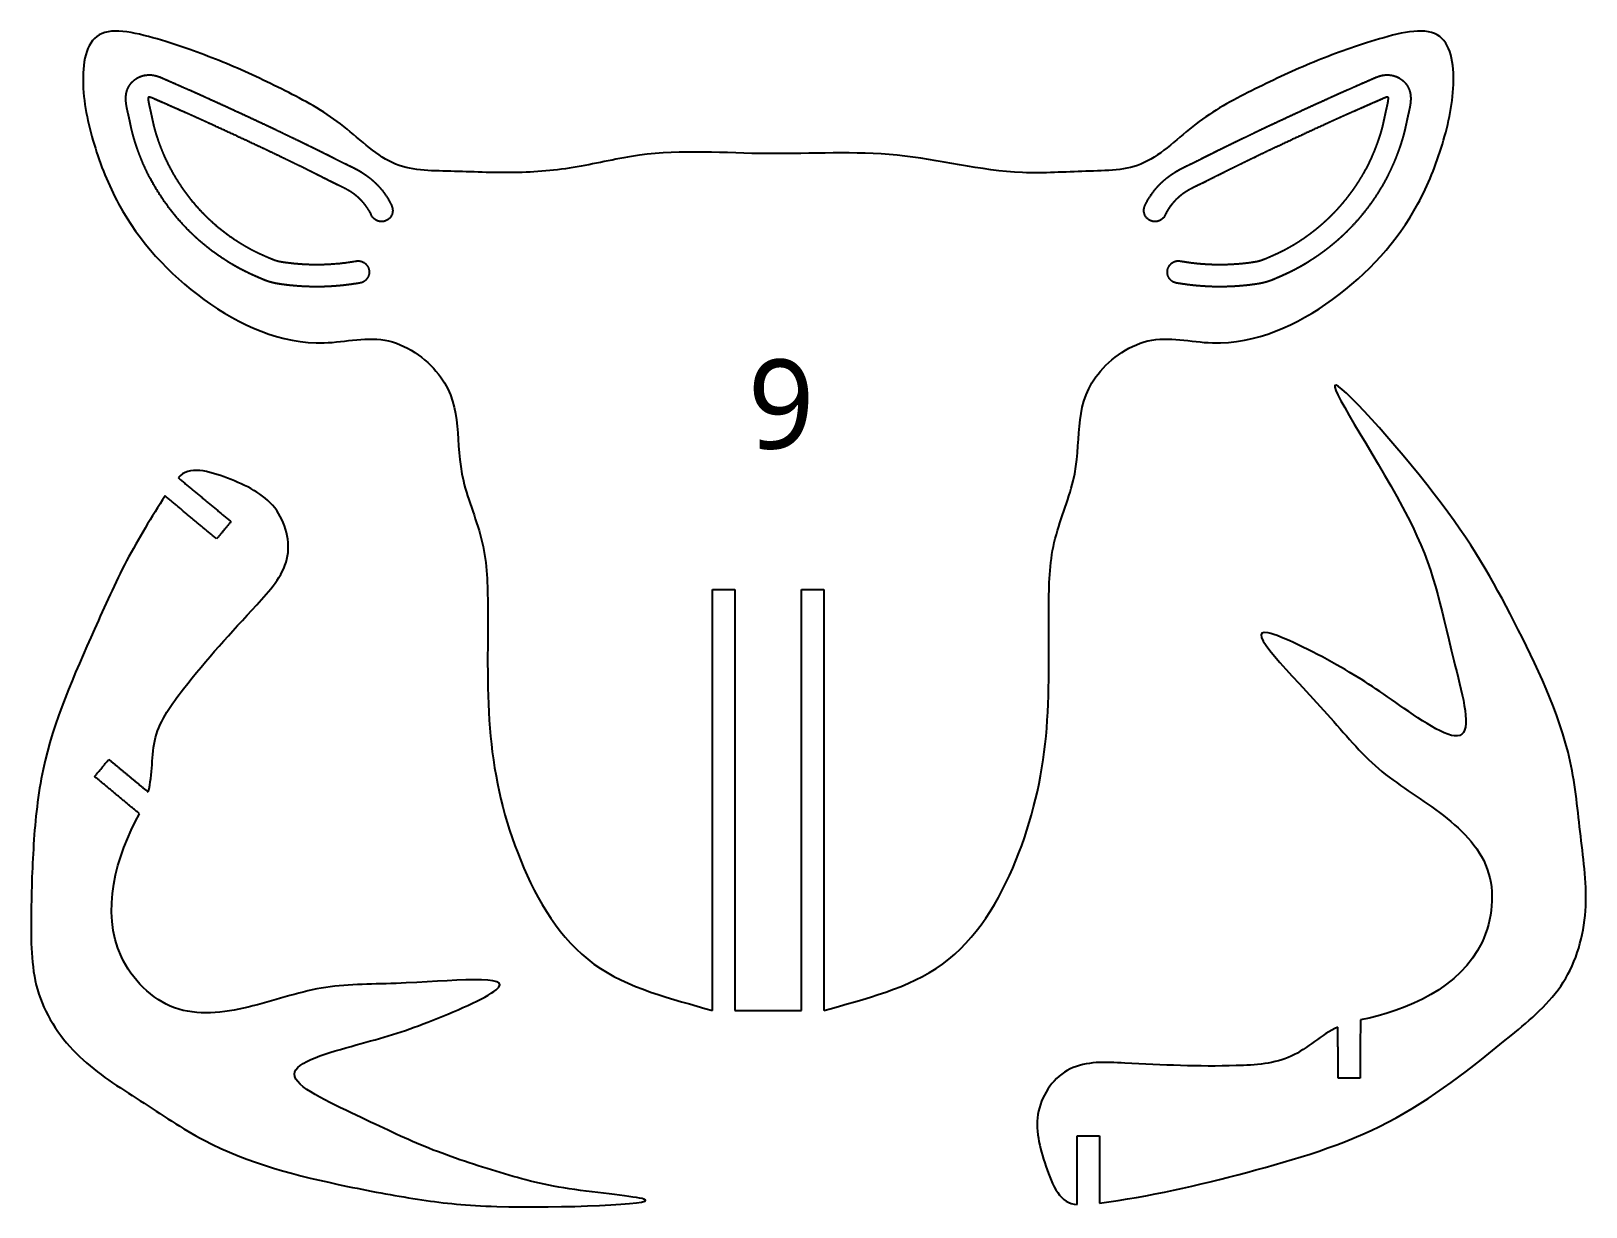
# Model space of a CAD drawing. Header units: millimetres. Extents: x 232 to 4286, y 183 to 663.
# Drawn here: x 3074.4 to 3422.8, y 295.2 to 558.6 of the extents above; entities that cross this region are included whole.
import ezdxf

# ---------------------------------------------------------------- set-up
doc = ezdxf.new("R2010")
doc.units = ezdxf.units.MM
doc.header["$MEASUREMENT"] = 0
doc.layers.add('Default', color=7, linetype='Continuous', true_color=0x000000)

msp = doc.modelspace()

# ---------------------------------------------------------------- linework, layer by layer
at = {"layer": 'Default'}
for points, knots in [([(3252.05, 339.17), (3261.19, 341.86), (3271.1, 344.12), (3278.65, 349.6), (3286.2, 355.08), (3291.39, 363.78), (3295.06, 372.79), (3298.74, 381.81), (3300.91, 391.15), (3301.82, 400.69), (3302.73, 410.22), (3302.4, 419.95), (3302.44, 429.63), (3302.46, 434.47), (3302.57, 439.31), (3303.67, 444.06), (3304.78, 448.81), (3306.87, 453.48), (3307.9, 457.84), (3309.98, 466.56), (3307.83, 474.04), (3312.99, 481.13), (3315.58, 484.68), (3319.99, 488.14), (3324.66, 489.2), (3329.32, 490.27), (3334.25, 488.94), (3339.09, 488.78), (3348.77, 488.45), (3358.09, 492.75), (3366.04, 498.51), (3373.98, 504.28), (3380.56, 511.5), (3385.14, 519.9), (3387.43, 524.1), (3389.22, 528.59), (3390.63, 533.27), (3392.04, 537.95), (3393.07, 542.83), (3393.13, 547.51), (3393.18, 552.18), (3392.26, 556.66), (3388.88, 558.08), (3385.49, 559.5), (3379.64, 557.85), (3374.6, 556.26), (3369.56, 554.67), (3365.33, 553.15), (3360.99, 551.34), (3356.64, 549.52), (3352.18, 547.42), (3347.86, 545.25), (3343.53, 543.08), (3339.34, 540.84), (3335.43, 537.83), (3331.51, 534.81), (3327.87, 531.02), (3323.84, 529.15), (3319.81, 527.29), (3315.38, 527.36), (3310.75, 527.22), (3306.11, 527.08), (3301.28, 526.73), (3296.53, 526.92), (3287.03, 527.31), (3277.88, 529.88), (3268.45, 530.82), (3259.02, 531.76), (3249.31, 531.08), (3239.58, 531.17), (3229.85, 531.26), (3220.11, 532.11), (3210.71, 530.82), (3206.01, 530.17), (3201.4, 528.99), (3196.75, 528.2), (3192.09, 527.4), (3187.4, 526.99), (3182.64, 526.92), (3177.87, 526.85), (3173.05, 527.11), (3168.42, 527.22), (3163.79, 527.33), (3159.36, 527.28), (3155.32, 529.15), (3151.29, 531.03), (3147.65, 534.81), (3143.73, 537.83), (3139.82, 540.84), (3135.63, 543.08), (3131.31, 545.25), (3126.98, 547.42), (3122.52, 549.52), (3118.18, 551.34), (3113.83, 553.15), (3109.6, 554.67), (3104.56, 556.26), (3099.52, 557.84), (3093.67, 559.49), (3090.29, 558.08), (3086.9, 556.66), (3085.98, 552.18), (3086.03, 547.51), (3086.09, 542.83), (3087.12, 537.96), (3088.53, 533.27), (3089.94, 528.59), (3091.73, 524.1), (3094.02, 519.9), (3098.6, 511.5), (3105.18, 504.28), (3113.13, 498.51), (3121.07, 492.75), (3130.39, 488.45), (3140.07, 488.78), (3144.91, 488.94), (3149.84, 490.27), (3154.51, 489.2), (3159.18, 488.14), (3163.59, 484.68), (3166.17, 481.13), (3171.33, 474.04), (3169.18, 466.56), (3171.26, 457.84), (3172.29, 453.48), (3174.39, 448.81), (3175.49, 444.06), (3176.59, 439.31), (3176.71, 434.47), (3176.73, 429.63), (3176.77, 419.95), (3176.43, 410.22), (3177.34, 400.69), (3178.26, 391.15), (3180.42, 381.81), (3184.1, 372.79), (3187.78, 363.78), (3192.96, 355.08), (3200.51, 349.6), (3208.06, 344.12), (3217.97, 341.85), (3227.11, 339.17)], [94.384442, 94.384442, 94.384442, 94.384442, 94.415692, 94.415692, 94.415692, 94.446942, 94.446942, 94.446942, 94.478192, 94.478192, 94.478192, 94.509442, 94.509442, 94.509442, 94.525067, 94.525067, 94.525067, 94.540692, 94.540692, 94.540692, 94.571942, 94.571942, 94.571942, 94.587567, 94.587567, 94.587567, 94.603192, 94.603192, 94.603192, 94.634442, 94.634442, 94.634442, 94.665692, 94.665692, 94.665692, 94.681317, 94.681317, 94.681317, 94.696942, 94.696942, 94.696942, 94.712567, 94.712567, 94.712567, 94.728192, 94.728192, 94.728192, 94.743817, 94.743817, 94.743817, 94.759442, 94.759442, 94.759442, 94.775067, 94.775067, 94.775067, 94.790692, 94.790692, 94.790692, 94.806317, 94.806317, 94.806317, 94.821942, 94.821942, 94.821942, 94.853192, 94.853192, 94.853192, 94.884442, 94.884442, 94.884442, 94.915692, 94.915692, 94.915692, 94.931317, 94.931317, 94.931317, 94.946942, 94.946942, 94.946942, 94.962567, 94.962567, 94.962567, 94.978192, 94.978192, 94.978192, 94.993817, 94.993817, 94.993817, 95.009442, 95.009442, 95.009442, 95.025067, 95.025067, 95.025067, 95.040692, 95.040692, 95.040692, 95.056317, 95.056317, 95.056317, 95.071942, 95.071942, 95.071942, 95.087567, 95.087567, 95.087567, 95.103192, 95.103192, 95.103192, 95.134442, 95.134442, 95.134442, 95.165692, 95.165692, 95.165692, 95.181317, 95.181317, 95.181317, 95.196942, 95.196942, 95.196942, 95.228192, 95.228192, 95.228192, 95.243817, 95.243817, 95.243817, 95.259442, 95.259442, 95.259442, 95.290692, 95.290692, 95.290692, 95.321942, 95.321942, 95.321942, 95.353192, 95.353192, 95.353192, 95.384442, 95.384442, 95.384442, 95.384442]), ([(3313.79, 296.06), (3324.94, 297.49), (3335.92, 300.05), (3346.82, 302.94), (3357.72, 305.83), (3368.54, 309.03), (3378.42, 314.16), (3388.3, 319.29), (3397.23, 326.34), (3406.01, 333.58), (3410.4, 337.2), (3414.75, 340.87), (3417.72, 345.54), (3420.7, 350.21), (3422.29, 355.89), (3422.69, 361.51), (3423.08, 367.14), (3422.27, 372.71), (3421.62, 378.29), (3420.97, 383.87), (3420.48, 389.45), (3419.28, 394.97), (3416.86, 406.03), (3411.57, 416.87), (3406.72, 426.3), (3401.86, 435.73), (3397.45, 443.75), (3388.82, 454.9), (3380.2, 466.06), (3367.36, 480.36), (3366.53, 479.23), (3365.69, 478.1), (3376.85, 461.55), (3382.9, 449.73), (3388.94, 437.92), (3389.87, 430.84), (3393.21, 417.61), (3394.88, 410.99), (3397.15, 402.83), (3395, 401.08), (3392.84, 399.32), (3386.26, 403.97), (3381.12, 407.55), (3375.98, 411.14), (3372.28, 413.66), (3366.91, 416.67), (3361.54, 419.69), (3354.5, 423.2), (3351.61, 423.81), (3345.85, 425.03), (3356.72, 414.64), (3364.79, 405.62), (3368.82, 401.11), (3372.16, 396.94), (3376.31, 393.4), (3380.45, 389.87), (3385.4, 386.98), (3390.01, 383.52), (3394.61, 380.06), (3398.85, 376.03), (3400.68, 370.89), (3402.5, 365.76), (3401.89, 359.51), (3399.51, 354.47), (3394.73, 344.38), (3382.83, 339.11), (3372.25, 337.1)], [47.834727, 47.834727, 47.834727, 47.834727, 47.897227, 47.897227, 47.897227, 47.959727, 47.959727, 47.959727, 48.022227, 48.022227, 48.022227, 48.053477, 48.053477, 48.053477, 48.084727, 48.084727, 48.084727, 48.115977, 48.115977, 48.115977, 48.147227, 48.147227, 48.147227, 48.209727, 48.209727, 48.209727, 48.272227, 48.272227, 48.272227, 48.334727, 48.334727, 48.334727, 48.397227, 48.397227, 48.397227, 48.459727, 48.459727, 48.459727, 48.490977, 48.490977, 48.490977, 48.522227, 48.522227, 48.522227, 48.553477, 48.553477, 48.553477, 48.584727, 48.584727, 48.584727, 48.647227, 48.647227, 48.647227, 48.678477, 48.678477, 48.678477, 48.709727, 48.709727, 48.709727, 48.740977, 48.740977, 48.740977, 48.772227, 48.772227, 48.772227, 48.834727, 48.834727, 48.834727, 48.834727]), ([(3100.64, 388.15), (3101.75, 392.11), (3101.26, 396.43), (3102.3, 400.37), (3103.34, 404.32), (3105.91, 407.88), (3108.53, 411.24), (3113.77, 417.95), (3119.17, 423.81), (3124.95, 430.09), (3127.83, 433.23), (3130.81, 436.47), (3131.72, 440.32), (3132.64, 444.18), (3131.48, 448.64), (3128.98, 451.81), (3126.48, 454.98), (3122.62, 456.86), (3118.43, 458.46), (3114.24, 460.05), (3109.71, 461.37), (3107.36, 458.53)], [11.453201, 11.453201, 11.453201, 11.453201, 11.578201, 11.578201, 11.578201, 11.703201, 11.703201, 11.703201, 11.953201, 11.953201, 11.953201, 12.078201, 12.078201, 12.078201, 12.203201, 12.203201, 12.203201, 12.328201, 12.328201, 12.328201, 12.453201, 12.453201, 12.453201, 12.453201]), ([(3104.41, 454.48), (3101.4, 449.72), (3098.43, 444.92), (3095.8, 439.95), (3093.18, 434.97), (3090.91, 429.81), (3088.62, 424.66), (3084.04, 414.37), (3079.4, 404.12), (3077.08, 393.17), (3075.92, 387.7), (3075.33, 382.05), (3074.97, 376.42), (3074.6, 370.8), (3074.45, 365.2), (3074.41, 359.54), (3074.36, 353.89), (3074.43, 348.17), (3076.14, 342.89), (3077.84, 337.61), (3081.19, 332.76), (3085.26, 328.87), (3089.33, 324.98), (3094.12, 322.04), (3098.85, 318.98), (3103.59, 315.92), (3108.25, 312.72), (3113.19, 310.13), (3123.06, 304.94), (3134.01, 302.14), (3145.32, 299.8), (3150.97, 298.62), (3156.72, 297.57), (3161.93, 296.79), (3167.15, 296.01), (3171.84, 295.5), (3178.76, 295.3), (3192.59, 294.9), (3215.32, 295.71), (3211.71, 296.93), (3209.91, 297.54), (3201.52, 298.26), (3194.99, 299.26), (3188.45, 300.27), (3183.77, 301.57), (3178.56, 303.17), (3173.35, 304.77), (3167.61, 306.67), (3162.6, 308.7), (3157.59, 310.74), (3153.3, 312.9), (3147.25, 315.74), (3141.2, 318.59), (3133.39, 322.12), (3133.39, 324.92), (3133.38, 327.73), (3141.19, 329.81), (3147.24, 331.47), (3153.28, 333.13), (3157.58, 334.37), (3163.33, 336.58), (3169.07, 338.79), (3176.28, 341.97), (3178.59, 343.8), (3183.21, 347.45), (3168.27, 345.72), (3156.17, 345.27), (3150.12, 345.05), (3144.78, 345.14), (3139.42, 344.21), (3134.05, 343.27), (3128.66, 341.31), (3123.06, 339.97), (3117.46, 338.64), (3111.65, 337.94), (3106.53, 339.82), (3101.41, 341.7), (3096.99, 346.16), (3094.63, 351.21), (3089.92, 361.33), (3093.47, 373.85), (3098.68, 383.28)], [47.834628, 47.834628, 47.834628, 47.834628, 47.865878, 47.865878, 47.865878, 47.897128, 47.897128, 47.897128, 47.959628, 47.959628, 47.959628, 47.990878, 47.990878, 47.990878, 48.022128, 48.022128, 48.022128, 48.053378, 48.053378, 48.053378, 48.084628, 48.084628, 48.084628, 48.115878, 48.115878, 48.115878, 48.147128, 48.147128, 48.147128, 48.209628, 48.209628, 48.209628, 48.240878, 48.240878, 48.240878, 48.272128, 48.272128, 48.272128, 48.334628, 48.334628, 48.334628, 48.365878, 48.365878, 48.365878, 48.397128, 48.397128, 48.397128, 48.428378, 48.428378, 48.428378, 48.459628, 48.459628, 48.459628, 48.490878, 48.490878, 48.490878, 48.522128, 48.522128, 48.522128, 48.553378, 48.553378, 48.553378, 48.584628, 48.584628, 48.584628, 48.647128, 48.647128, 48.647128, 48.678378, 48.678378, 48.678378, 48.709628, 48.709628, 48.709628, 48.740878, 48.740878, 48.740878, 48.772128, 48.772128, 48.772128, 48.834628, 48.834628, 48.834628, 48.834628]), ([(3088.63, 391.62), (3089.16, 392.26), (3089.69, 392.9), (3090.23, 393.54), (3090.76, 394.18), (3091.29, 394.82), (3091.82, 395.46)], [61.89118, 61.89118, 61.89118, 61.89118, 62.89118, 62.89118, 62.89118, 63.89118, 63.89118, 63.89118, 63.89118]), ([(3367.24, 335.5), (3363.49, 333.83), (3360.48, 330.69), (3356.78, 328.97), (3353.08, 327.26), (3348.69, 326.96), (3344.44, 326.84), (3335.93, 326.58), (3327.96, 326.99), (3319.45, 327.43), (3315.19, 327.65), (3310.79, 327.87), (3307.24, 326.11), (3303.69, 324.36), (3301, 320.62), (3300.15, 316.67), (3299.31, 312.72), (3300.33, 308.55), (3301.78, 304.3), (3303.22, 300.06), (3305.1, 295.73), (3308.79, 295.73)], [11.453559, 11.453559, 11.453559, 11.453559, 11.578559, 11.578559, 11.578559, 11.703559, 11.703559, 11.703559, 11.953559, 11.953559, 11.953559, 12.078559, 12.078559, 12.078559, 12.203559, 12.203559, 12.203559, 12.328559, 12.328559, 12.328559, 12.453559, 12.453559, 12.453559, 12.453559]), ([(3372.24, 324.05), (3371.41, 324.05), (3370.58, 324.05), (3369.74, 324.05), (3368.91, 324.05), (3368.08, 324.05), (3367.25, 324.05)], [61.891866, 61.891866, 61.891866, 61.891866, 62.891866, 62.891866, 62.891866, 63.891866, 63.891866, 63.891866, 63.891866])]:
    msp.add_open_spline(points, degree=3, knots=knots, dxfattribs=at)
for points, weights, degree, knots in [([(3095.68, 544.35), (3095.73, 544.71), (3095.83, 545.07), (3095.88, 545.27), (3095.95, 545.46), (3096.09, 545.83), (3096.28, 546.18), (3096.47, 546.52), (3096.71, 546.82), (3096.94, 547.12), (3097.22, 547.38), (3097.76, 547.89), (3098.43, 548.23), (3099.09, 548.56), (3099.82, 548.71), (3100.56, 548.85), (3101.32, 548.8), (3101.77, 548.76), (3102.21, 548.65)], [1, 0.997687443124, 1, 0.999173475092, 1, 0.996729868871, 1, 0.996961133431, 1, 0.997173745824, 1, 0.98997598749, 1, 0.990728674133, 1, 0.990573867026, 1, 0.997006878568, 1], 2, [205.320421, 205.320421, 205.320421, 206.063278, 206.063278, 206.467653, 206.467653, 207.25866, 207.25866, 208.032608, 208.032608, 208.790294, 208.790294, 210.271401, 210.271401, 211.744431, 211.744431, 213.251598, 213.251598, 214.158368, 214.158368, 214.158368]), ([(3103.42, 548.26), (3103.58, 548.19), (3103.75, 548.12), (3103.91, 548.05), (3103.99, 548.02), (3104.06, 547.98), (3104.14, 547.95), (3104.21, 547.92), (3104.28, 547.88), (3104.36, 547.85), (3104.49, 547.79), (3104.63, 547.73), (3104.76, 547.67), (3105.12, 547.52), (3105.47, 547.36), (3105.82, 547.21), (3106.12, 547.08), (3106.41, 546.96), (3106.71, 546.83), (3107.03, 546.68), (3107.36, 546.54), (3107.69, 546.4), (3108.62, 545.98), (3109.56, 545.57), (3110.49, 545.16), (3111.59, 544.67), (3112.69, 544.18), (3113.79, 543.68), (3115.98, 542.7), (3118.17, 541.7), (3120.35, 540.69), (3122.54, 539.68), (3124.72, 538.67), (3126.89, 537.64), (3127.98, 537.13), (3129.06, 536.61), (3130.15, 536.09), (3131.23, 535.57), (3132.31, 535.05), (3133.39, 534.53), (3134.47, 534.01), (3135.55, 533.48), (3136.63, 532.95), (3137.52, 532.52), (3138.41, 532.08), (3139.3, 531.64), (3139.67, 531.46), (3140.04, 531.27), (3140.41, 531.09), (3140.78, 530.91), (3141.14, 530.73), (3141.5, 530.54)], [0.999999999943, 0.999920976998, 0.999920977016, 1, 1, 1, 1, 1, 1, 1, 1, 1, 1, 1, 1, 1, 1, 1, 1, 1, 1, 1, 1, 1, 1, 0.99999809123, 0.99999809123, 1, 0.999992869394, 0.999992869394, 1, 0.999992831619, 0.999992831619, 1, 0.99999818887, 0.99999818887, 1, 0.999998281831, 0.999998281831, 1, 0.999998023602, 0.999998023602, 1, 1, 1, 1, 1, 1, 1, 1, 1, 1], 3, [215.428397, 215.428397, 215.428397, 215.428397, 215.965213, 215.965213, 215.965213, 216.16064, 216.16064, 216.16064, 216.35637, 216.35637, 216.35637, 216.710838, 216.710838, 216.710838, 217.635612, 217.635612, 217.635612, 218.40585, 218.40585, 218.40585, 219.264493, 219.264493, 219.264493, 221.716786, 221.716786, 221.716786, 225.324897, 225.324897, 225.324897, 232.539577, 232.539577, 232.539577, 239.754406, 239.754406, 239.754406, 243.362002, 243.362002, 243.362002, 246.961075, 246.961075, 246.961075, 250.561088, 250.561088, 250.561088, 252.946186, 252.946186, 252.946186, 253.936534, 253.936534, 253.936534, 254.911292, 254.911292, 254.911292, 254.911292]), ([(3337.66, 530.54), (3338.02, 530.73), (3338.39, 530.91), (3338.75, 531.09), (3339.12, 531.27), (3339.49, 531.46), (3339.86, 531.64), (3340.75, 532.08), (3341.64, 532.52), (3342.53, 532.95), (3343.61, 533.48), (3344.69, 534.01), (3345.77, 534.53), (3346.85, 535.05), (3347.93, 535.57), (3349.01, 536.09), (3350.1, 536.61), (3351.19, 537.13), (3352.27, 537.64), (3354.45, 538.67), (3356.63, 539.68), (3358.81, 540.69), (3360.99, 541.7), (3363.18, 542.7), (3365.38, 543.68), (3366.47, 544.18), (3367.57, 544.67), (3368.67, 545.16), (3369.6, 545.57), (3370.54, 545.98), (3371.47, 546.4), (3371.8, 546.54), (3372.13, 546.68), (3372.45, 546.83), (3372.75, 546.96), (3373.04, 547.08), (3373.34, 547.21), (3373.69, 547.36), (3374.05, 547.52), (3374.4, 547.67), (3374.53, 547.73), (3374.67, 547.79), (3374.8, 547.85), (3374.88, 547.88), (3374.95, 547.92), (3375.03, 547.95), (3375.1, 547.98), (3375.18, 548.02), (3375.25, 548.05), (3375.41, 548.12), (3375.58, 548.19), (3375.74, 548.26), (3375.93, 548.33), (3376.12, 548.4), (3376.31, 548.47), (3376.52, 548.54), (3376.73, 548.6), (3376.95, 548.65), (3377.24, 548.72), (3377.54, 548.77), (3377.84, 548.8), (3378.35, 548.83), (3378.85, 548.8), (3379.34, 548.71), (3379.83, 548.61), (3380.29, 548.45), (3380.73, 548.23), (3381.17, 548), (3381.58, 547.72), (3381.94, 547.38), (3382.13, 547.21), (3382.3, 547.02), (3382.45, 546.82), (3382.61, 546.62), (3382.76, 546.4), (3382.88, 546.18), (3383.01, 545.95), (3383.12, 545.71), (3383.21, 545.46), (3383.26, 545.33), (3383.3, 545.2), (3383.33, 545.07), (3383.4, 544.83), (3383.45, 544.59), (3383.48, 544.35), (3383.51, 544.09), (3383.53, 543.83), (3383.53, 543.57), (3383.53, 543.36), (3383.53, 543.14), (3383.51, 542.93), (3383.5, 542.73), (3383.48, 542.53), (3383.45, 542.32), (3383.4, 541.95), (3383.33, 541.57), (3383.25, 541.2), (3383.17, 540.83), (3383.09, 540.45), (3383, 540.08)], [1, 1, 1, 1, 1, 1, 1, 1, 1, 1, 0.999998023602, 0.999998023602, 1, 0.999998281831, 0.999998281831, 1, 0.99999818887, 0.99999818887, 1, 0.999992831619, 0.999992831619, 1, 0.999992869394, 0.999992869394, 1, 0.99999809123, 0.99999809123, 1, 1, 1, 1, 1, 1, 1, 1, 1, 1, 1, 1, 1, 1, 1, 1, 1, 1, 1, 1, 1, 1, 0.999920976998, 0.999920976998, 1, 0.999712505091, 0.999712505091, 1, 0.999294982065, 0.999294982065, 1, 0.998004585712, 0.998004585712, 1, 0.993715911351, 0.993715911351, 1, 0.993819116088, 0.993819116088, 1, 0.993317324994, 0.993317324994, 1, 0.998115830549, 0.998115830549, 1, 0.997974088954, 0.997974088954, 1, 0.99781991258, 0.99781991258, 1, 0.999448983395, 0.999448983395, 1, 0.998458295416, 0.998458295416, 1, 0.998808860227, 0.998808860227, 1, 0.999443132808, 0.999443132808, 1, 0.999683082334, 0.999683082334, 1, 0.999538713316, 0.999538713316, 1, 0.999954190303, 0.999954190303, 1], 3, [298.361395, 298.361395, 298.361395, 298.361395, 299.336153, 299.336153, 299.336153, 300.326501, 300.326501, 300.326501, 302.711599, 302.711599, 302.711599, 306.311612, 306.311612, 306.311612, 309.910685, 309.910685, 309.910685, 313.518281, 313.518281, 313.518281, 320.73311, 320.73311, 320.73311, 327.94779, 327.94779, 327.94779, 331.5559, 331.5559, 331.5559, 334.008194, 334.008194, 334.008194, 334.866837, 334.866837, 334.866837, 335.637075, 335.637075, 335.637075, 336.561849, 336.561849, 336.561849, 336.916317, 336.916317, 336.916317, 337.112047, 337.112047, 337.112047, 337.307474, 337.307474, 337.307474, 337.84429, 337.84429, 337.84429, 338.444897, 338.444897, 338.444897, 339.114319, 339.114319, 339.114319, 340.021089, 340.021089, 340.021089, 341.528256, 341.528256, 341.528256, 343.001286, 343.001286, 343.001286, 344.482393, 344.482393, 344.482393, 345.240079, 345.240079, 345.240079, 346.014027, 346.014027, 346.014027, 346.805034, 346.805034, 346.805034, 347.209409, 347.209409, 347.209409, 347.952266, 347.952266, 347.952266, 348.726757, 348.726757, 348.726757, 349.369743, 349.369743, 349.369743, 349.979917, 349.979917, 349.979917, 351.119427, 351.119427, 351.119427, 352.267321, 352.267321, 352.267321, 352.267321]), ([(3100.65, 543.74), (3100.65, 543.73), (3100.64, 543.71), (3100.64, 543.7), (3100.64, 543.68), (3100.64, 543.65), (3100.63, 543.63), (3100.63, 543.6), (3100.63, 543.56), (3100.63, 543.53), (3100.63, 543.44), (3100.63, 543.35), (3100.64, 543.26)], [1, 1, 1, 1, 1, 1, 1, 1, 1, 1, 0.999311084513, 0.999311084513, 1], 3, [55.1675851, 55.1675851, 55.1675851, 55.1675851, 55.1989025, 55.1989025, 55.1989025, 55.2553214, 55.2553214, 55.2553214, 55.3340969, 55.3340969, 55.3340969, 55.6013594, 55.6013594, 55.6013594, 55.6013594]), ([(3100.81, 543.81), (3100.77, 543.8), (3100.73, 543.79), (3100.69, 543.76), (3100.67, 543.76), (3100.66, 543.75), (3100.65, 543.74)], [1, 0.990071922363, 0.990071922363, 1, 1, 1, 1], 3, [54.9940461, 54.9940461, 54.9940461, 54.9940461, 55.1315272, 55.1315272, 55.1315272, 55.1675851, 55.1675851, 55.1675851, 55.1675851]), ([(3101.11, 543.78), (3101.07, 543.79), (3101.03, 543.8), (3100.99, 543.8), (3100.97, 543.81), (3100.96, 543.81), (3100.95, 543.81), (3100.93, 543.81), (3100.92, 543.81), (3100.9, 543.81), (3100.87, 543.81), (3100.84, 543.81), (3100.81, 543.81)], [1, 0.999276916393, 0.999276916393, 1, 1, 1, 1, 1, 1, 1, 0.997533120512, 0.997533120512, 1], 3, [54.7129359, 54.7129359, 54.7129359, 54.7129359, 54.8389097, 54.8389097, 54.8389097, 54.871981, 54.871981, 54.871981, 54.9089482, 54.9089482, 54.9089482, 54.9940461, 54.9940461, 54.9940461, 54.9940461]), ([(3103.9, 542.6), (3103.36, 542.83), (3102.81, 543.07), (3102.27, 543.31), (3102.12, 543.37), (3101.98, 543.44), (3101.83, 543.5), (3101.73, 543.55), (3101.64, 543.59), (3101.54, 543.63), (3101.46, 543.66), (3101.38, 543.69), (3101.3, 543.72)], [1, 0.999988771788, 0.999988771788, 1, 1, 1, 1, 1, 1, 1, 0.999812679492, 0.999812679492, 1], 3, [51.840877, 51.840877, 51.840877, 51.840877, 53.619424, 53.619424, 53.619424, 54.007933, 54.007933, 54.007933, 54.257773, 54.257773, 54.257773, 54.516389, 54.516389, 54.516389, 54.516389]), ([(3331.93, 507.1), (3334.57, 506.64), (3337.24, 506.39), (3339.92, 506.34), (3341.26, 506.32), (3342.61, 506.35), (3343.94, 506.44), (3345.28, 506.52), (3346.61, 506.65), (3347.93, 506.84), (3348.12, 506.87), (3348.3, 506.9), (3348.49, 506.93), (3348.64, 506.95), (3348.79, 506.98), (3348.94, 507), (3349.21, 507.05), (3349.48, 507.12), (3349.74, 507.19), (3349.86, 507.23), (3349.99, 507.27), (3350.11, 507.31), (3350.25, 507.36), (3350.38, 507.41), (3350.52, 507.46), (3350.82, 507.58), (3351.11, 507.7), (3351.41, 507.83), (3351.99, 508.08), (3352.56, 508.33), (3353.13, 508.59), (3353.74, 508.87), (3354.34, 509.15), (3354.93, 509.45), (3355.56, 509.77), (3356.17, 510.11), (3356.78, 510.46), (3357.36, 510.79), (3357.93, 511.14), (3358.49, 511.5), (3359.57, 512.18), (3360.61, 512.92), (3361.62, 513.7), (3362.67, 514.51), (3363.69, 515.37), (3364.66, 516.27), (3365.19, 516.76), (3365.71, 517.27), (3366.22, 517.79), (3367.15, 518.74), (3368.03, 519.73), (3368.87, 520.76), (3369.71, 521.79), (3370.5, 522.86), (3371.25, 523.96), (3371.99, 525.06), (3372.68, 526.2), (3373.32, 527.36), (3373.96, 528.53), (3374.54, 529.72), (3375.07, 530.94), (3375.34, 531.55), (3375.59, 532.17), (3375.82, 532.79), (3376.06, 533.41), (3376.28, 534.03), (3376.49, 534.67), (3376.6, 534.98), (3376.7, 535.3), (3376.8, 535.62), (3376.89, 535.93), (3376.99, 536.24), (3377.07, 536.56), (3377.16, 536.86), (3377.24, 537.17), (3377.31, 537.48), (3377.38, 537.8), (3377.46, 538.12), (3377.52, 538.44), (3377.61, 538.84), (3377.7, 539.25), (3377.78, 539.65), (3377.86, 540.02), (3377.94, 540.38), (3378.02, 540.75), (3378.08, 541), (3378.14, 541.26), (3378.2, 541.52), (3378.24, 541.69), (3378.28, 541.86), (3378.32, 542.03), (3378.35, 542.18), (3378.38, 542.34), (3378.41, 542.49), (3378.44, 542.63), (3378.46, 542.77), (3378.48, 542.91), (3378.5, 543.03), (3378.51, 543.15), (3378.52, 543.26), (3378.53, 543.35), (3378.53, 543.44), (3378.53, 543.53), (3378.53, 543.56), (3378.53, 543.6), (3378.53, 543.63), (3378.53, 543.65), (3378.52, 543.68), (3378.52, 543.7), (3378.52, 543.71), (3378.52, 543.73), (3378.51, 543.74)], [0.999999998529, 0.997942790523, 0.997942791013, 1, 0.999494458423, 0.999494458423, 1, 0.999455552808, 0.999455552808, 1, 0.999971578841, 0.999971578841, 1, 0.999938929741, 0.999938929741, 1, 0.999281971691, 0.999281971691, 1, 0.999770772518, 0.999770772518, 1, 0.999873041189, 0.999873041189, 1, 0.999896730743, 0.999896730743, 1, 0.999970256425, 0.999970256425, 1, 0.999841611632, 0.999841611632, 1, 0.999759098251, 0.999759098251, 1, 0.999834792986, 0.999834792986, 1, 0.999356070176, 0.999356070176, 1, 0.999312390978, 0.999312390978, 1, 0.999794806098, 0.999794806098, 1, 0.999312299754, 0.999312299754, 1, 0.999312714193, 0.999312714193, 1, 0.999310029884, 0.999310029884, 1, 0.999313897048, 0.999313897048, 1, 0.999820353504, 0.999820353504, 1, 0.999840728223, 0.999840728223, 1, 0.999962772331, 0.999962772331, 1, 0.999922984811, 0.999922984811, 1, 0.99990128822, 0.99990128822, 1, 0.999960204766, 0.999960204766, 1, 1, 1, 1, 0.999982187001, 0.999982187001, 1, 1, 1, 1, 1, 1, 1, 0.999933918401, 0.999933918401, 1, 0.999816299998, 0.999816299998, 1, 0.999644683499, 0.999644683499, 1, 0.999311084512, 0.999311084512, 1, 1, 1, 1, 1, 1, 1, 1, 1, 1], 3, [431.740244, 431.740244, 431.740244, 431.740244, 439.773432, 439.773432, 439.773432, 443.795953, 443.795953, 443.795953, 447.802293, 447.802293, 447.802293, 448.370936, 448.370936, 448.370936, 448.826744, 448.826744, 448.826744, 449.647545, 449.647545, 449.647545, 450.04154, 450.04154, 450.04154, 450.470549, 450.470549, 450.470549, 451.43652, 451.43652, 451.43652, 453.322313, 453.322313, 453.322313, 455.31692, 455.31692, 455.31692, 457.421479, 457.421479, 457.421479, 459.41987, 459.41987, 459.41987, 463.251199, 463.251199, 463.251199, 467.233242, 467.233242, 467.233242, 469.408311, 469.408311, 469.408311, 473.394324, 473.394324, 473.394324, 477.380292, 477.380292, 477.380292, 481.366099, 481.366099, 481.366099, 485.351691, 485.351691, 485.351691, 487.345675, 487.345675, 487.345675, 489.338778, 489.338778, 489.338778, 490.342387, 490.342387, 490.342387, 491.320096, 491.320096, 491.320096, 492.269695, 492.269695, 492.269695, 493.250579, 493.250579, 493.250579, 494.247182, 494.247182, 494.247182, 495.364159, 495.364159, 495.364159, 496.000309, 496.000309, 496.000309, 496.41601, 496.41601, 496.41601, 496.893628, 496.893628, 496.893628, 497.31676, 497.31676, 497.31676, 497.671328, 497.671328, 497.671328, 497.93859, 497.93859, 497.93859, 498.017366, 498.017366, 498.017366, 498.073784, 498.073784, 498.073784, 498.105102, 498.105102, 498.105102, 498.105102]), ([(3378.51, 543.74), (3378.5, 543.75), (3378.49, 543.76), (3378.48, 543.76), (3378.44, 543.79), (3378.39, 543.8), (3378.35, 543.81), (3378.32, 543.81), (3378.29, 543.81), (3378.26, 543.81), (3378.25, 543.81), (3378.23, 543.81), (3378.22, 543.81), (3378.2, 543.81), (3378.19, 543.81), (3378.18, 543.8), (3378.13, 543.8), (3378.09, 543.79), (3378.05, 543.78), (3377.99, 543.76), (3377.93, 543.74), (3377.86, 543.72), (3377.78, 543.69), (3377.7, 543.66), (3377.62, 543.63), (3377.53, 543.59), (3377.43, 543.55), (3377.34, 543.5), (3377.19, 543.44), (3377.04, 543.37), (3376.89, 543.31), (3376.35, 543.07), (3375.81, 542.83), (3375.26, 542.6)], [1, 1, 1, 1, 0.990071922354, 0.990071922354, 1, 0.997533120513, 0.997533120513, 1, 1, 1, 1, 1, 1, 1, 0.999276916394, 0.999276916394, 1, 0.999601285117, 0.999601285117, 1, 0.999812679492, 0.999812679492, 1, 1, 1, 1, 1, 1, 1, 0.999988771788, 0.999988771788, 1], 3, [498.105102, 498.105102, 498.105102, 498.105102, 498.14116, 498.14116, 498.14116, 498.278641, 498.278641, 498.278641, 498.363739, 498.363739, 498.363739, 498.400706, 498.400706, 498.400706, 498.433777, 498.433777, 498.433777, 498.559751, 498.559751, 498.559751, 498.756298, 498.756298, 498.756298, 499.014914, 499.014914, 499.014914, 499.264754, 499.264754, 499.264754, 499.653263, 499.653263, 499.653263, 501.43181, 501.43181, 501.43181, 501.43181]), ([(3096.5, 538.58), (3096.43, 538.87), (3096.37, 539.16), (3096.31, 539.46), (3096.28, 539.59), (3096.25, 539.72), (3096.22, 539.86), (3096.2, 539.93), (3096.18, 540.01), (3096.16, 540.08)], [1, 0.999990892269, 0.999990892269, 1, 1, 1, 1, 1, 1, 1], 3, [199.596659, 199.596659, 199.596659, 199.596659, 200.491085, 200.491085, 200.491085, 200.820127, 200.820127, 200.820127, 201.005366, 201.005366, 201.005366, 201.005366]), ([(3100.75, 542.49), (3100.78, 542.34), (3100.81, 542.18), (3100.85, 542.03), (3100.88, 541.86), (3100.92, 541.69), (3100.96, 541.52), (3101.02, 541.26), (3101.08, 541), (3101.14, 540.75), (3101.22, 540.38), (3101.3, 540.02), (3101.38, 539.65), (3101.47, 539.25), (3101.55, 538.84), (3101.64, 538.44), (3101.71, 538.12), (3101.78, 537.8), (3101.85, 537.48)], [1, 0.999933918402, 0.999933918402, 1, 1, 1, 1, 1, 1, 1, 0.999982187001, 0.999982187001, 1, 1, 1, 1, 0.999960204766, 0.999960204766, 1], 3, [56.379059, 56.379059, 56.379059, 56.379059, 56.856677, 56.856677, 56.856677, 57.272378, 57.272378, 57.272378, 57.908528, 57.908528, 57.908528, 59.025505, 59.025505, 59.025505, 60.022108, 60.022108, 60.022108, 61.002992, 61.002992, 61.002992, 61.002992]), ([(3130.48, 530.38), (3128.69, 531.25), (3126.9, 532.1), (3125.1, 532.95), (3121.51, 534.65), (3117.9, 536.33), (3114.28, 537.97), (3113.37, 538.39), (3112.46, 538.8), (3111.55, 539.2), (3110.64, 539.62), (3109.72, 540.03), (3108.8, 540.44), (3108.3, 540.66), (3107.8, 540.88), (3107.29, 541.11), (3106.62, 541.4), (3105.94, 541.7), (3105.27, 542), (3105.04, 542.1), (3104.82, 542.2), (3104.59, 542.3), (3104.36, 542.4), (3104.13, 542.5), (3103.9, 542.6)], [1, 0.999995295105, 0.999995295105, 1, 0.999980055765, 0.999980055765, 1, 0.99999875747, 0.99999875747, 1, 0.999998650856, 0.999998650856, 1, 1, 1, 1, 1, 1, 1, 1, 1, 1, 1, 1, 1], 3, [23.654924, 23.654924, 23.654924, 23.654924, 29.617476, 29.617476, 29.617476, 41.551246, 41.551246, 41.551246, 44.541156, 44.541156, 44.541156, 47.555397, 47.555397, 47.555397, 48.876417, 48.876417, 48.876417, 50.646928, 50.646928, 50.646928, 51.241039, 51.241039, 51.241039, 51.840877, 51.840877, 51.840877, 51.840877]), ([(3375.26, 542.6), (3375.03, 542.5), (3374.8, 542.4), (3374.57, 542.3), (3374.35, 542.2), (3374.12, 542.1), (3373.89, 542), (3373.22, 541.7), (3372.54, 541.4), (3371.87, 541.11), (3371.37, 540.88), (3370.86, 540.66), (3370.36, 540.44), (3369.44, 540.03), (3368.52, 539.62), (3367.61, 539.2), (3366.7, 538.8), (3365.79, 538.39), (3364.88, 537.97), (3361.26, 536.33), (3357.65, 534.65), (3354.06, 532.95), (3352.26, 532.1), (3350.47, 531.25), (3348.68, 530.38), (3347.78, 529.95), (3346.89, 529.52), (3345.99, 529.08), (3344.93, 528.56), (3343.87, 528.04), (3342.81, 527.52), (3342.08, 527.16), (3341.36, 526.8), (3340.63, 526.44), (3340.25, 526.25), (3339.86, 526.06), (3339.48, 525.86), (3338.94, 525.59), (3338.4, 525.32), (3337.86, 525.05), (3337.43, 524.83), (3337, 524.62), (3336.57, 524.41), (3336.29, 524.27), (3336, 524.14), (3335.72, 524), (3335.3, 523.79), (3334.87, 523.58), (3334.45, 523.36), (3334.06, 523.16), (3333.68, 522.94), (3333.3, 522.71), (3333, 522.53), (3332.71, 522.33), (3332.43, 522.13), (3332.09, 521.88), (3331.77, 521.62), (3331.46, 521.34), (3331.15, 521.07), (3330.85, 520.78), (3330.57, 520.47), (3330.29, 520.17), (3330.03, 519.85), (3329.78, 519.51), (3329.28, 518.85), (3328.86, 518.13), (3328.5, 517.38)], [1, 1, 1, 1, 1, 1, 1, 1, 1, 1, 1, 1, 1, 0.999998650856, 0.999998650856, 1, 0.99999875747, 0.99999875747, 1, 0.999980055765, 0.999980055765, 1, 0.999995295105, 0.999995295105, 1, 0.999998526041, 0.999998526041, 1, 0.999998854649, 0.999998854649, 1, 0.999997045472, 0.999997045472, 1, 1, 1, 1, 1, 1, 1, 0.99999029669, 0.99999029669, 1, 1, 1, 1, 0.999924653677, 0.999924653677, 1, 0.9995932411, 0.9995932411, 1, 0.999484188654, 0.999484188654, 1, 0.999210388438, 0.999210388438, 1, 0.999161372004, 0.999161372004, 1, 0.999125897188, 0.999125897188, 1, 0.996662054709, 0.996662054709, 1], 3, [501.43181, 501.43181, 501.43181, 501.43181, 502.031648, 502.031648, 502.031648, 502.625759, 502.625759, 502.625759, 504.39627, 504.39627, 504.39627, 505.71729, 505.71729, 505.71729, 508.731531, 508.731531, 508.731531, 511.721441, 511.721441, 511.721441, 523.655212, 523.655212, 523.655212, 529.617764, 529.617764, 529.617764, 532.599217, 532.599217, 532.599217, 536.142767, 536.142767, 536.142767, 538.578523, 538.578523, 538.578523, 539.60629, 539.60629, 539.60629, 541.058146, 541.058146, 541.058146, 542.503646, 542.503646, 542.503646, 543.252267, 543.252267, 543.252267, 544.673921, 544.673921, 544.673921, 545.994628, 545.994628, 545.994628, 547.049352, 547.049352, 547.049352, 548.297645, 548.297645, 548.297645, 549.539082, 549.539082, 549.539082, 550.78418, 550.78418, 550.78418, 553.272687, 553.272687, 553.272687, 553.272687]), ([(3383, 540.08), (3382.98, 540.01), (3382.96, 539.93), (3382.95, 539.86), (3382.92, 539.72), (3382.89, 539.59), (3382.86, 539.46), (3382.79, 539.16), (3382.73, 538.87), (3382.67, 538.58)], [1, 1, 1, 1, 1, 1, 1, 0.999990892269, 0.999990892269, 1], 3, [352.267321, 352.267321, 352.267321, 352.267321, 352.45256, 352.45256, 352.45256, 352.781602, 352.781602, 352.781602, 353.676028, 353.676028, 353.676028, 353.676028]), ([(3097.42, 534.7), (3097.28, 535.17), (3097.16, 535.63), (3097.04, 536.1), (3096.93, 536.56)], [1, 0.999890664169, 1, 0.999903916345, 1], 2, [195.607018, 195.607018, 195.607018, 196.575357, 196.575357, 197.527293, 197.527293, 197.527293]), ([(3382.67, 538.58), (3382.53, 537.91), (3382.38, 537.23), (3382.23, 536.56), (3382.16, 536.25), (3382.08, 535.94), (3382, 535.63), (3381.92, 535.32), (3381.83, 535.01), (3381.74, 534.7), (3381.65, 534.4), (3381.56, 534.09), (3381.46, 533.79), (3381.37, 533.49), (3381.27, 533.19), (3381.17, 532.89), (3380.97, 532.29), (3380.76, 531.7), (3380.53, 531.11), (3380.31, 530.52), (3380.08, 529.93), (3379.83, 529.35), (3379.33, 528.19), (3378.8, 527.04), (3378.22, 525.92), (3377.05, 523.68), (3375.72, 521.53), (3374.22, 519.5), (3372.72, 517.46), (3371.07, 515.55), (3369.27, 513.76), (3368.68, 513.17), (3368.07, 512.6), (3367.45, 512.04), (3366.51, 511.2), (3365.53, 510.39), (3364.53, 509.63), (3363.52, 508.86), (3362.49, 508.13), (3361.43, 507.44), (3360.88, 507.09), (3360.33, 506.74), (3359.76, 506.41), (3359.49, 506.25), (3359.22, 506.09), (3358.95, 505.94), (3358.67, 505.78), (3358.39, 505.63), (3358.11, 505.48), (3357.77, 505.29), (3357.43, 505.11), (3357.09, 504.94), (3356.52, 504.66), (3355.95, 504.38), (3355.38, 504.12), (3354.82, 503.87), (3354.26, 503.62), (3353.69, 503.37), (3353.48, 503.28), (3353.27, 503.19), (3353.06, 503.1), (3352.76, 502.97), (3352.45, 502.84), (3352.13, 502.72), (3351.79, 502.59), (3351.44, 502.48), (3351.09, 502.38), (3350.74, 502.28), (3350.38, 502.19), (3350.02, 502.12), (3349.69, 502.06), (3349.36, 502), (3349.02, 501.95), (3348.95, 501.94), (3348.87, 501.92), (3348.79, 501.91), (3348.5, 501.87), (3348.22, 501.83), (3347.93, 501.8), (3347.31, 501.71), (3346.68, 501.64), (3346.06, 501.59), (3345.43, 501.53), (3344.81, 501.48), (3344.18, 501.44), (3343.56, 501.4), (3342.93, 501.38), (3342.3, 501.36), (3341.05, 501.32), (3339.8, 501.33), (3338.54, 501.38), (3336.04, 501.48), (3333.54, 501.75), (3331.07, 502.18), (3329.63, 502.43), (3328.79, 503.63), (3329.04, 505.07), (3329.29, 506.51), (3330.49, 507.36), (3331.93, 507.1)], [1, 0.999968934909, 0.999968934909, 1, 0.99993594423, 0.99993594423, 1, 0.999927109446, 0.999927109446, 1, 0.99996055102, 0.99996055102, 1, 0.99997503946, 0.99997503946, 1, 0.999882096504, 0.999882096504, 1, 0.999868791297, 0.999868791297, 1, 0.999501333184, 0.999501333184, 1, 0.997996126273, 0.997996126273, 1, 0.997997952701, 0.997997952701, 1, 0.999779579126, 0.999779579126, 1, 0.999499058393, 0.999499058393, 1, 0.999490591891, 0.999490591891, 1, 0.999870423146, 0.999870423146, 1, 0.999970927747, 0.999970927747, 1, 0.999962753495, 0.999962753495, 1, 0.999933482107, 0.999933482107, 1, 0.99988239436, 0.99988239436, 1, 0.999969768285, 0.999969768285, 1, 1, 1, 1, 0.999857432817, 0.999857432817, 1, 0.99943220903, 0.99943220903, 1, 0.999457123566, 0.999457123566, 1, 0.999827645102, 0.999827645102, 1, 1, 1, 1, 0.999977485868, 0.999977485868, 1, 0.999896588475, 0.999896588475, 1, 0.999907423265, 0.999907423265, 1, 0.999909662227, 0.999909662227, 1, 0.999625282783, 0.999625282783, 1, 0.998505946556, 0.998505946556, 1, 0.804737854125, 0.804737854125, 1, 0.804737900679, 0.804737854125, 0.999999860338], 3, [353.676028, 353.676028, 353.676028, 353.676028, 355.745394, 355.745394, 355.745394, 356.69733, 356.69733, 356.69733, 357.665669, 357.665669, 357.665669, 358.622716, 358.622716, 358.622716, 359.566344, 359.566344, 359.566344, 361.457925, 361.457925, 361.457925, 363.354574, 363.354574, 363.354574, 367.140051, 367.140051, 367.140051, 374.715461, 374.715461, 374.715461, 382.29491, 382.29491, 382.29491, 384.805586, 384.805586, 384.805586, 388.595341, 388.595341, 388.595341, 392.386622, 392.386622, 392.386622, 394.345381, 394.345381, 394.345381, 395.29113, 395.29113, 395.29113, 396.24289, 396.24289, 396.24289, 397.403288, 397.403288, 397.403288, 399.29178, 399.29178, 399.29178, 401.140625, 401.140625, 401.140625, 401.688859, 401.688859, 401.688859, 402.693042, 402.693042, 402.693042, 403.794922, 403.794922, 403.794922, 404.891543, 404.891543, 404.891543, 405.902959, 405.902959, 405.902959, 406.095526, 406.095526, 406.095526, 406.957511, 406.957511, 406.957511, 408.843317, 408.843317, 408.843317, 410.724663, 410.724663, 410.724663, 412.604874, 412.604874, 412.604874, 416.36842, 416.36842, 416.36842, 423.886718, 423.886718, 423.886718, 427.813481, 427.813481, 427.813481, 431.740244, 431.740244, 431.740244, 431.740244]), ([(3120.22, 505.94), (3119.8, 506.17), (3119.4, 506.41), (3118.55, 506.91), (3117.73, 507.44), (3116.14, 508.47), (3114.63, 509.63), (3113.13, 510.78), (3111.72, 512.04), (3110.78, 512.88), (3109.89, 513.76), (3107.19, 516.44), (3104.94, 519.5), (3102.7, 522.56), (3100.95, 525.92), (3100.07, 527.6), (3099.33, 529.35), (3098.96, 530.22), (3098.63, 531.11), (3098.29, 531.99), (3097.99, 532.89), (3097.84, 533.34), (3097.7, 533.79)], [1, 0.999956391621, 1, 0.999805634719, 1, 0.999235887837, 1, 0.999248587589, 1, 0.999669368689, 1, 0.996996929052, 1, 0.996994189409, 1, 0.999251999776, 1, 0.999803186946, 1, 0.999823144757, 1, 0.999962559189, 1], 2, [157.981557, 157.981557, 157.981557, 158.927307, 158.927307, 160.886066, 160.886066, 164.677347, 164.677347, 168.467101, 168.467101, 170.977777, 170.977777, 178.557226, 178.557226, 186.132637, 186.132637, 189.918113, 189.918113, 191.814762, 191.814762, 193.706343, 193.706343, 194.649971, 194.649971, 194.649971]), ([(3102.36, 535.62), (3102.51, 535.14), (3102.67, 534.67), (3102.98, 533.72), (3103.34, 532.79), (3103.69, 531.86), (3104.09, 530.94), (3104.89, 529.11), (3105.84, 527.36), (3106.8, 525.61), (3107.92, 523.96), (3109.03, 522.31), (3110.29, 520.76), (3111.55, 519.21), (3112.94, 517.79), (3113.7, 517.01), (3114.5, 516.27), (3115.96, 514.91), (3117.54, 513.7), (3119.06, 512.53), (3120.67, 511.5), (3121.52, 510.96), (3122.38, 510.46)], [1, 0.999944158497, 1, 0.999761092334, 1, 0.999730530255, 1, 0.998970845573, 1, 0.998965044826, 1, 0.99896907129, 1, 0.998968449631, 1, 0.999692209147, 1, 0.998968586466, 1, 0.999034105265, 1, 0.999752189479, 1], 2, [62.930299, 62.930299, 62.930299, 63.933909, 63.933909, 65.927012, 65.927012, 67.920996, 67.920996, 71.906588, 71.906588, 75.892394, 75.892394, 79.878362, 79.878362, 83.864375, 83.864375, 86.039444, 86.039444, 90.021487, 90.021487, 93.852816, 93.852816, 95.851207, 95.851207, 95.851207]), ([(3330.69, 526.98), (3330.97, 527.15), (3331.27, 527.32), (3331.56, 527.49), (3332.12, 527.79), (3332.69, 528.09), (3333.27, 528.37), (3333.6, 528.53), (3333.93, 528.69), (3334.26, 528.85), (3334.73, 529.07), (3335.2, 529.3), (3335.66, 529.54), (3336.33, 529.87), (3336.99, 530.21), (3337.66, 530.54)], [1, 0.999820358828, 0.999820358828, 1, 0.999790097657, 0.999790097657, 1, 1, 1, 1, 0.999989226138, 0.999989226138, 1, 0.999999525147, 0.999999525147, 1], 3, [290.745071, 290.745071, 290.745071, 290.745071, 291.757928, 291.757928, 291.757928, 293.681767, 293.681767, 293.681767, 294.56124, 294.56124, 294.56124, 296.12263, 296.12263, 296.12263, 298.361395, 298.361395, 298.361395, 298.361395]), ([(3144.71, 523.36), (3144.29, 523.58), (3143.87, 523.79), (3143.44, 524), (3143.16, 524.14), (3142.88, 524.27), (3142.6, 524.41), (3142.16, 524.62), (3141.73, 524.83), (3141.3, 525.05), (3140.76, 525.32), (3140.22, 525.59), (3139.68, 525.86), (3139.3, 526.06), (3138.91, 526.25), (3138.53, 526.44), (3137.81, 526.8), (3137.08, 527.16), (3136.35, 527.52)], [1, 0.999924653677, 0.999924653677, 1, 1, 1, 1, 0.99999029669, 0.99999029669, 1, 1, 1, 1, 1, 1, 1, 0.999997045472, 0.999997045472, 1], 3, [8.598766, 8.598766, 8.598766, 8.598766, 10.02042, 10.02042, 10.02042, 10.769041, 10.769041, 10.769041, 12.214541, 12.214541, 12.214541, 13.666397, 13.666397, 13.666397, 14.694164, 14.694164, 14.694164, 17.12992, 17.12992, 17.12992, 17.12992]), ([(3143.5, 529.54), (3143.97, 529.3), (3144.43, 529.07), (3144.9, 528.85), (3145.23, 528.69), (3145.56, 528.53), (3145.89, 528.37), (3146.47, 528.09), (3147.04, 527.79), (3147.6, 527.49)], [1, 0.999989226138, 0.999989226138, 1, 1, 1, 1, 0.999790097657, 0.999790097657, 1], 3, [257.150057, 257.150057, 257.150057, 257.150057, 258.711447, 258.711447, 258.711447, 259.59092, 259.59092, 259.59092, 261.514759, 261.514759, 261.514759, 261.514759]), ([(3148.48, 526.98), (3148.79, 526.78), (3149.1, 526.57), (3149.54, 526.28), (3149.96, 525.96), (3150.79, 525.33), (3151.54, 524.6), (3152.3, 523.87), (3152.97, 523.05), (3154.29, 521.41), (3155.18, 519.51)], [1, 0.999797699892, 1, 0.999578919596, 1, 0.998252669276, 1, 0.998137836177, 1, 0.992752322547, 1], 2, [262.527616, 262.527616, 262.527616, 263.274231, 263.274231, 264.321518, 264.321518, 266.414667, 266.414667, 268.520218, 268.520218, 272.70958, 272.70958, 272.70958]), ([(3323.98, 519.51), (3324.87, 521.41), (3326.2, 523.05), (3326.86, 523.87), (3327.62, 524.6), (3328.37, 525.33), (3329.21, 525.96), (3329.62, 526.28), (3330.06, 526.57), (3330.37, 526.78), (3330.69, 526.98)], [1, 0.992752322547, 1, 0.998137836177, 1, 0.998252669275, 1, 0.999578919596, 1, 0.999797699892, 1], 2, [280.563107, 280.563107, 280.563107, 284.752469, 284.752469, 286.85802, 286.85802, 288.951169, 288.951169, 289.998456, 289.998456, 290.745071, 290.745071, 290.745071]), ([(3150.66, 517.38), (3150.13, 518.51), (3149.38, 519.51), (3149.01, 520.01), (3148.59, 520.47), (3148.17, 520.93), (3147.71, 521.34), (3147.24, 521.76), (3146.74, 522.13), (3146.31, 522.44), (3145.86, 522.71)], [1, 0.994993082064, 1, 0.998688845781, 1, 0.998742058007, 1, 0.998815582657, 1, 0.99922628298, 1], 2, [0, 0, 0, 2.488507, 2.488507, 3.733605, 3.733605, 4.975042, 4.975042, 6.223335, 6.223335, 7.278059, 7.278059, 7.278059]), ([(3155.18, 519.51), (3156.25, 517.25), (3153.99, 516.18), (3151.72, 515.12), (3150.66, 517.38)], [1, 0.707106781186, 1, 0.707106781187, 1], 2, [272.70958, 272.70958, 272.70958, 276.636344, 276.636344, 280.563107, 280.563107, 280.563107]), ([(3328.5, 517.38), (3327.44, 515.12), (3325.18, 516.18), (3322.91, 517.25), (3323.98, 519.51)], [1, 0.707106781186, 1, 0.707106781187, 1], 2, [272.70958, 272.70958, 272.70958, 276.636344, 276.636344, 280.563107, 280.563107, 280.563107]), ([(3122.08, 504.94), (3121.56, 505.2), (3121.05, 505.48), (3120.63, 505.7), (3120.22, 505.94)], [1, 0.999900223161, 1, 0.999944130242, 1], 2, [155.8694, 155.8694, 155.8694, 157.029798, 157.029798, 157.981557, 157.981557, 157.981557]), ([(3147.23, 507.1), (3148.67, 507.36), (3149.87, 506.51), (3150.12, 505.07), (3150.37, 503.63), (3149.53, 502.43), (3148.09, 502.18), (3145.62, 501.75), (3143.13, 501.48), (3140.62, 501.38), (3139.37, 501.33), (3138.11, 501.32), (3136.86, 501.36), (3136.23, 501.38), (3135.6, 501.4), (3134.98, 501.44), (3134.35, 501.48), (3133.73, 501.53), (3133.1, 501.59), (3132.48, 501.64), (3131.85, 501.71), (3131.23, 501.8), (3130.94, 501.83), (3130.66, 501.87), (3130.38, 501.91), (3130.3, 501.92), (3130.22, 501.94), (3130.14, 501.95), (3129.8, 502), (3129.47, 502.06), (3129.14, 502.12)], [0.999999860338, 0.804737854124, 0.804737900679, 1, 0.804737854124, 0.804737854124, 1, 0.998505946556, 0.998505946556, 1, 0.999625282783, 0.999625282783, 1, 0.999909662227, 0.999909662227, 1, 0.999907423265, 0.999907423265, 1, 0.999896588475, 0.999896588475, 1, 0.999977485868, 0.999977485868, 1, 1, 1, 1, 0.999827645143, 0.999827645102, 0.999999999877], 3, [121.532443, 121.532443, 121.532443, 121.532443, 125.459206, 125.459206, 125.459206, 129.38597, 129.38597, 129.38597, 136.904267, 136.904267, 136.904267, 140.667814, 140.667814, 140.667814, 142.548025, 142.548025, 142.548025, 144.42937, 144.42937, 144.42937, 146.315176, 146.315176, 146.315176, 147.177162, 147.177162, 147.177162, 147.369729, 147.369729, 147.369729, 148.381144, 148.381144, 148.381144, 148.381144]), ([(3130.22, 507), (3130.45, 506.96), (3130.67, 506.93), (3130.95, 506.88), (3131.23, 506.84), (3133.22, 506.56), (3135.22, 506.44), (3137.23, 506.31), (3139.24, 506.34), (3143.26, 506.41), (3147.23, 507.1)], [1, 0.999908394612, 1, 0.999957368262, 1, 0.999183329212, 1, 0.999241687635, 1, 0.99691418652, 0.999999998529], 2, [104.445941, 104.445941, 104.445941, 104.90175, 104.90175, 105.470392, 105.470392, 109.476733, 109.476733, 113.499254, 113.499254, 121.532443, 121.532443, 121.532443]), ([(3127.03, 502.72), (3126.72, 502.84), (3126.41, 502.97), (3126.1, 503.1), (3125.89, 503.19), (3125.68, 503.28), (3125.47, 503.37), (3124.9, 503.62), (3124.34, 503.87), (3123.78, 504.12)], [1, 0.999857432817, 0.999857432817, 1, 1, 1, 1, 0.999969768285, 0.999969768285, 1], 3, [150.579645, 150.579645, 150.579645, 150.579645, 151.583828, 151.583828, 151.583828, 152.132062, 152.132062, 152.132062, 153.980907, 153.980907, 153.980907, 153.980907]), ([(3129.14, 502.12), (3128.6, 502.23), (3128.07, 502.38), (3127.54, 502.53), (3127.03, 502.72)], [0.999999999612, 0.999185685544, 1, 0.999148313545, 1], 2, [148.381144, 148.381144, 148.381144, 149.477765, 149.477765, 150.579645, 150.579645, 150.579645])]:
    msp.add_rational_spline(points, weights, degree=degree, knots=knots, dxfattribs=at)
for points, weights, degree in [([(3102.21, 548.65), (3102.54, 548.58), (3102.85, 548.47)], [1, 0.99894247335, 0.999999999496], 2), ([(3102.85, 548.47), (3103.14, 548.37), (3103.42, 548.26)], [0.999999999794, 0.999568757842, 0.999999999794], 2), ([(3095.63, 543.57), (3095.63, 543.96), (3095.68, 544.35)], [1, 0.99821329034, 1], 2), ([(3095.65, 542.93), (3095.63, 543.25), (3095.63, 543.57)], [1, 0.999164699212, 1], 2), ([(3101.3, 543.72), (3101.2, 543.75), (3101.11, 543.78)], [1, 0.999401927675, 1], 2), ([(3095.71, 542.32), (3095.67, 542.63), (3095.65, 542.93)], [1, 0.999524623501, 1], 2), ([(3095.91, 541.2), (3095.79, 541.76), (3095.71, 542.32)], [1, 0.999308069974, 1], 2), ([(3096.16, 540.08), (3096.03, 540.64), (3095.91, 541.2)], [1, 0.999931285455, 1], 2), ([(3100.64, 543.26), (3100.65, 543.09), (3100.68, 542.91)], [1, 0.999467025249, 1], 2), ([(3100.68, 542.91), (3100.71, 542.7), (3100.75, 542.49)], [1, 0.999724449998, 1], 2), ([(3096.93, 536.56), (3096.7, 537.57), (3096.5, 538.58)], [1, 0.999953402364, 1], 2), ([(3101.85, 537.48), (3101.96, 537.02), (3102.09, 536.56)], [1, 0.99985193233, 1], 2), ([(3102.09, 536.56), (3102.22, 536.09), (3102.36, 535.62)], [1, 0.999884477217, 1], 2), ([(3097.7, 533.79), (3097.55, 534.24), (3097.42, 534.7)], [1, 0.99994082653, 1], 2), ([(3133.17, 529.08), (3131.83, 529.73), (3130.48, 530.38)], [1, 0.999997789062, 1], 2), ([(3141.5, 530.54), (3142.17, 530.21), (3142.83, 529.87), (3143.5, 529.54)], [1, 0.999999525147, 0.999999525147, 1], 3), ([(3136.35, 527.52), (3134.76, 528.3), (3133.17, 529.08)], [1, 0.999998281973, 1], 2), ([(3147.6, 527.49), (3148.04, 527.24), (3148.48, 526.98)], [1, 0.999730538242, 1], 2), ([(3145.86, 522.71), (3145.3, 523.06), (3144.71, 523.36)], [1, 0.99938986165, 1], 2), ([(3122.38, 510.46), (3123.29, 509.93), (3124.23, 509.45)], [1, 0.999638647376, 1], 2), ([(3124.23, 509.45), (3125.12, 509), (3126.03, 508.59)], [1, 0.999762417448, 1], 2), ([(3126.03, 508.59), (3126.89, 508.2), (3127.75, 507.83)], [1, 0.999955384638, 1], 2), ([(3127.75, 507.83), (3128.2, 507.64), (3128.65, 507.46)], [1, 0.999845096115, 1], 2), ([(3128.65, 507.46), (3128.85, 507.38), (3129.05, 507.31)], [1, 0.999809561784, 1], 2), ([(3129.05, 507.31), (3129.23, 507.25), (3129.42, 507.19)], [1, 0.999656158777, 1], 2), ([(3129.42, 507.19), (3129.82, 507.08), (3130.22, 507)], [1, 0.998922957536, 1], 2), ([(3123.78, 504.12), (3122.92, 504.52), (3122.08, 504.94)], [1, 0.99982359154, 1], 2)]:
    msp.add_rational_spline(points, weights, degree=degree, dxfattribs=at)
for points in [[(3107.36, 458.53), (3113.26, 453.63), (3119.17, 448.73)], [(3115.98, 444.88), (3110.2, 449.68), (3104.41, 454.48)], [(3119.17, 448.73), (3117.58, 446.8), (3115.98, 444.88)], [(3227.11, 339.17), (3227.11, 386.36), (3227.11, 433.55)], [(3227.11, 433.55), (3229.61, 433.55), (3232.11, 433.55)], [(3232.11, 433.55), (3232.11, 386.36), (3232.11, 339.17)], [(3247.05, 339.17), (3247.05, 386.36), (3247.05, 433.55)], [(3247.05, 433.55), (3249.55, 433.55), (3252.05, 433.55)], [(3252.05, 433.55), (3252.05, 386.36), (3252.05, 339.17)], [(3091.82, 395.46), (3096.23, 391.81), (3100.64, 388.15)], [(3098.68, 383.28), (3093.65, 387.45), (3088.63, 391.62)], [(3232.11, 339.17), (3239.58, 339.17), (3247.05, 339.17)], [(3367.25, 324.05), (3367.24, 329.77), (3367.24, 335.5)], [(3372.25, 337.1), (3372.24, 330.57), (3372.24, 324.05)], [(3308.79, 295.73), (3308.79, 303.41), (3308.79, 311.09)], [(3308.79, 311.09), (3311.29, 311.09), (3313.79, 311.09)], [(3313.79, 311.09), (3313.79, 303.57), (3313.79, 296.06)]]:
    msp.add_open_spline(points, degree=2, dxfattribs=at)

# ---------------------------------------------------------------- texts
at = {"layer": 'Default', "insert": (3235.02, 485.06), "char_height": 20, "width": 34.2169, "attachment_point": 1, "line_spacing_factor": 0.963855}
msp.add_mtext('\\fLucida Grande;9', dxfattribs=at)

doc.saveas('drawing.dxf')
